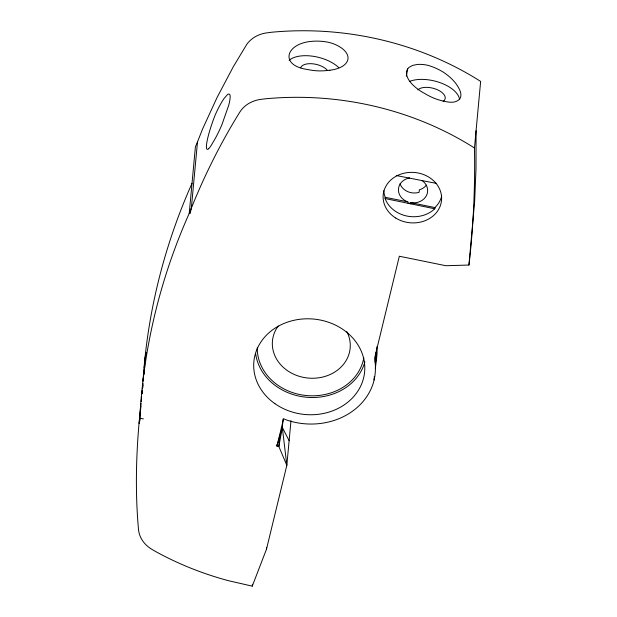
<?xml version="1.0" encoding="UTF-8"?>
<svg xmlns="http://www.w3.org/2000/svg" width="617" height="617" viewBox="0 0 617 617"><rect width="100%" height="100%" fill="white"/><g stroke="black" fill="none" stroke-linecap="round" stroke-linejoin="round"><path stroke-width="0.93" d="M476.069 130.727L476 168.726L474.658 201.181L469.846 255.183M143.815 374.349L143.969 370.562M142.843 383.867L142.604 388.078L142.866 385.27M142.997 381.337C147.293 313.104 164.137 245.751 192.018 183.342M141 403.449C136.38 445.119 134.722 487.214 138.463 529.024A29.832 25.698 5.3 0 0 151.821 549.292L155.438 551.428A293.198 252.615 5.3 0 0 228.722 580.759L252.268 586.15L266.467 549.277L286.828 465.326L290.993 420.678M141.177 401.544L141.617 396.793M141.879 393.939L142.234 390.137M142.411 388.232L142.851 383.481M143.121 380.627L143.468 376.825M143.738 373.971L144.093 370.169M144.355 367.316L144.71 363.513M144.887 361.608L145.327 356.857L144.872 361.423M140.337 412.518L139.149 423.416L140.391 418.303L143.383 418.912M140.599 409.696L140.954 405.94M141.386 401.243L141.563 399.361M142.087 393.723L142.257 391.841M143.306 380.596L143.476 378.722M143.908 374.049L144.085 372.174M144.517 367.501L144.694 365.626M145.126 360.945L145.296 359.079M145.651 355.338L145.905 352.531M283.11 418.92L282.316 427.496L286.828 465.326L278.845 446.507L276.94 446.114L283.565 418.804L287.699 420.393A66.328 57.15 5.3 0 0 373.162 383.496C375.707 375.313 376.008 366.621 374.596 358.199L399.33 256.232L445.89 265.726L468.928 265.04L469.367 261.724A1189.113 1024.521 5.3 0 0 474.465 147.98L480.651 81.421A293.152 252.577 5.3 0 0 271.457 32.254L264.94 33.148A29.809 25.683 5.3 0 0 246.854 44.239L233.28 66.767L217.068 97.501L202.615 128.922L197.502 141.864L191.324 208.43L190.067 213.59L189.226 213.42C160.428 277.881 143.414 347.633 139.812 418.156L140.391 418.303M252.268 586.15L252.446 584.245M266.467 549.277L266.644 547.379M277.11 444.325L276.94 446.114L282.316 427.496L289.126 440.677M279.763 436.651L278.845 446.507L282.316 427.496M441.695 196.083A29.292 25.243 5.3 0 1 435.278 207.204L434.754 208.793L432.602 210.652A29.292 25.243 5.3 0 1 386.257 201.204L385.108 198.551L385.07 196.97A29.292 25.243 5.3 0 1 383.813 190.715M375.136 362.156L376.046 352.299L376.432 359.487L375.344 368.388M374.002 379.995L374.334 376.409M375.437 364.585L375.606 362.734M408.084 203.24L408.199 202.006M409.958 203.733L410.074 202.499M410.86 203.918L410.968 202.685A14.631 12.61 5.3 0 0 426.548 195.404A14.631 12.61 5.3 0 0 421.835 180.365M468.928 265.04L469.761 256.078M144.247 367.825L144.694 363.251M145.55 355.099L145.882 352.469M406.31 76.215L407.721 68.842L408.909 67.446L412.542 65.417L417.532 64.438A29.863 14.492 24.8 0 1 426.856 65.078L430.211 66.019A31.004 14.7 29.3 0 1 443.662 72.366C450.703 77.187 457.398 83.472 460.367 91.663A27.966 12.88 33.6 0 1 459.68 99.029C454.891 104.219 447.032 101.952 441.047 100.532A31.004 14.7 29.3 0 1 427.512 95.111L424.241 93.236A29.863 14.492 24.8 0 1 415.418 87.259L413.004 85.061A29.246 14.199 24.8 0 1 407.891 78.351C406.464 75.421 405.639 71.68 407.721 68.842M376.031 360.991L376.455 359.241M197.502 141.864L195.404 146.861L189.226 213.42C203.008 178.406 219.721 144.517 239.55 112.518A29.809 25.683 5.3 0 1 261.022 99.352L265.279 98.82A293.152 252.577 5.3 0 1 474.465 147.987M208.515 148.782L209.394 147.895A29.847 4.396 -70 0 0 212.711 142.82L214.138 140.445A30.642 5.229 -67.6 0 0 221.781 125.004L228.714 105.314A28.675 4.897 -67.6 0 0 229.725 94.409L228.545 93.977L227.688 94.409L224.264 98.211A30.642 5.229 -67.6 0 0 216.837 111.353L215.325 114.654A29.847 4.396 -70 0 0 211.508 125.081L210.397 128.513A29.061 4.28 -70 0 0 208.507 148.813M329.941 70.199L326.439 70.585A30.14 15.278 2.3 0 1 308.099 69.598C279.27 65.764 285.494 43.992 310.713 41.432A30.14 15.286 2.3 0 1 329.054 42.419L332.432 43.406A29.284 14.862 6.8 0 1 348.003 58.708A29.284 14.862 6.8 0 1 329.956 70.222M396.315 175.544L436.111 183.334M385.224 197.317L407.436 201.759A14.631 12.61 5.3 0 1 398.482 188.895A14.631 12.61 5.3 0 1 409.649 177.889M385.108 198.551L434.754 208.793M410.968 202.685L434.869 207.559M363.822 357.791A53.656 46.229 5.3 0 1 306.556 395.551A53.656 46.229 5.3 0 1 257.25 347.865M300.68 67.793A14.631 7.365 13.7 0 1 312.78 63.806A14.631 7.365 13.7 0 1 327.658 70.608M417.863 89.858A14.631 7.365 13.7 0 1 437.63 89.851A14.631 7.365 13.7 0 1 443.129 101.419M409.326 81.521A29.292 14.754 13.7 0 1 439.944 82.609A29.292 14.754 13.7 0 1 459.511 99.237M399.986 183.743A14.631 12.61 5.3 0 0 419.113 192.311L419.344 189.851A14.631 12.61 5.3 0 0 426.401 185.146M346.854 331.637A39.018 33.619 5.3 0 1 308.67 378.113A39.018 33.619 5.3 0 1 278.228 326M364.894 361.87A55.607 47.91 5.3 0 1 307.389 397.317A55.607 47.91 5.3 0 1 255.623 353.402M376.902 346.692A66.358 57.173 5.3 0 1 376.416 359.233M289.18 60.258A29.292 14.754 13.7 0 1 313.158 56.278A29.292 14.754 13.7 0 1 338.772 67.639M395.752 218.04A29.292 25.243 5.3 0 0 441.533 200.348A29.292 25.243 5.3 0 0 399.801 174.511A29.292 25.243 5.3 0 0 395.752 218.04M274.897 403.657A55.607 47.91 5.3 0 0 364.223 374.92A55.607 47.91 5.3 0 0 288.617 321.75A55.607 47.91 5.3 0 0 274.897 403.657"/></g></svg>
